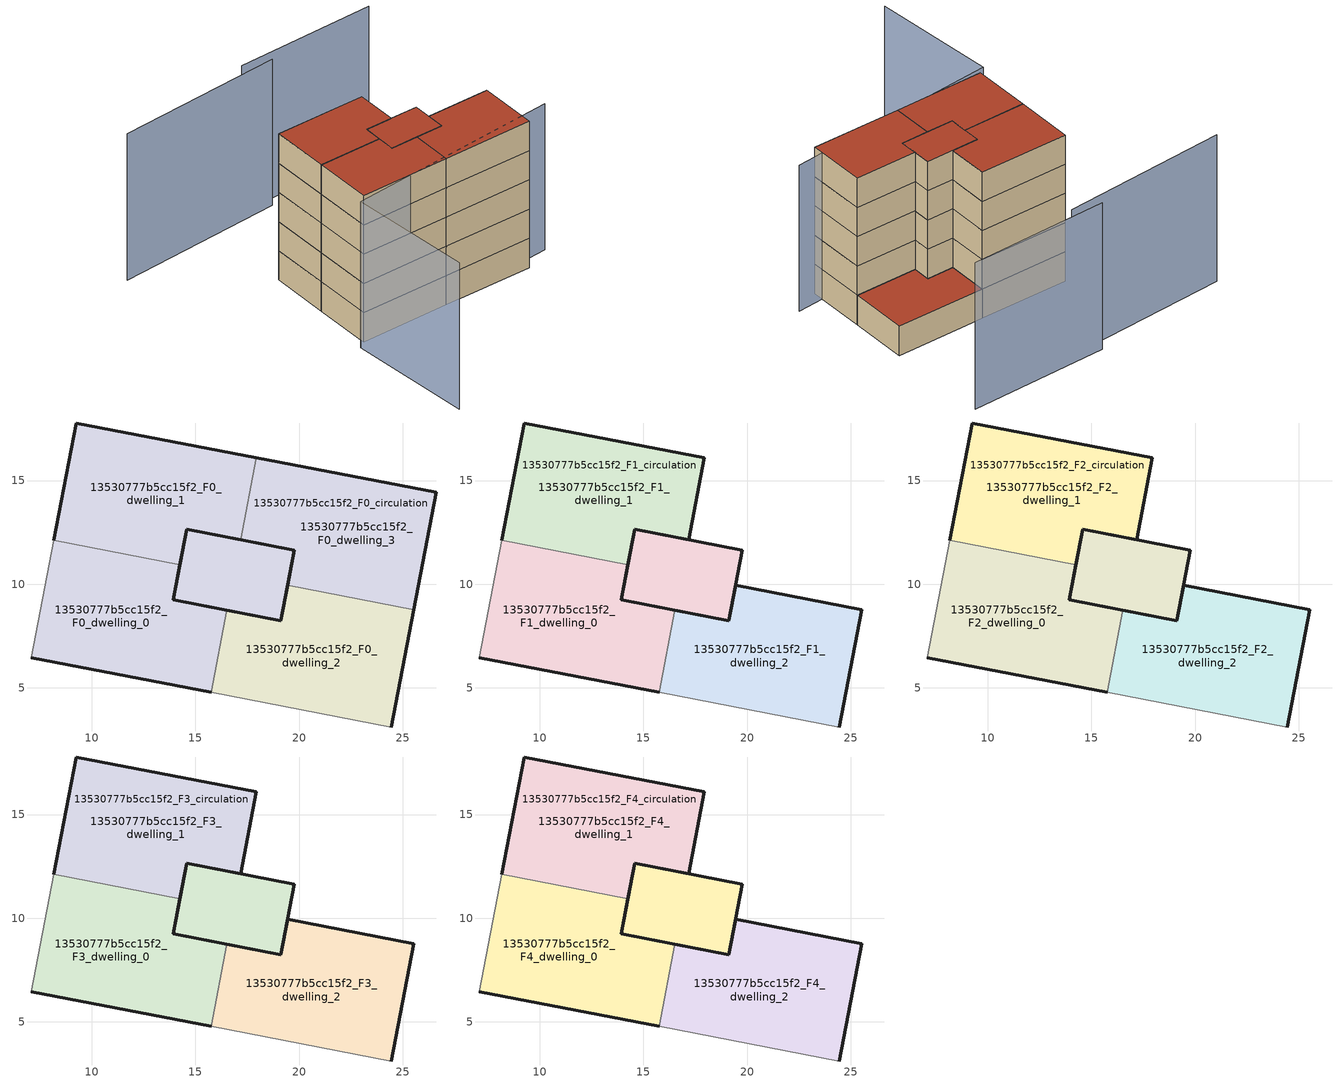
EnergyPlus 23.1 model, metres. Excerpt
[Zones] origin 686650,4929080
13530777b5cc15f2_F0_dwelling_0
 floor ground (EU_floor_Construction): 14.24,10.94 14.11,10.22 13.92,9.24 16.52,8.74 15.76,4.77 7.08,6.44 8.17,12.11 z0; 19.78,11.64 19.13,8.24 13.92,9.24 14.11,10.22 14.57,12.64 z0
 wall outside (EU_wall_Construction): 7.08,6.44 15.76,4.77 / 16.52,8.74 13.92,9.24 14.24,10.94 z0:3
 wall adiabatic (EU_wall_Construction): 8.17,12.11 7.08,6.44 z0:3
 wall to 13530777b5cc15f2_F0_dwelling_1 (EU_wall_Construction): 14.24,10.94 8.17,12.11 z0:3
 wall to 13530777b5cc15f2_F0_dwelling_2 (EU_wall_Construction): 15.76,4.77 16.52,8.74 z0:3
13530777b5cc15f2_F0_dwelling_1
 floor ground (EU_floor_Construction): 19.78,11.64 19.13,8.24 13.92,9.24 14.57,12.64 17.18,12.14 z0; 17.94,16.11 17.18,12.14 14.57,12.64 14.24,10.94 8.17,12.11 9.26,17.78 z0
 wall outside (EU_wall_Construction): 17.94,16.11 9.26,17.78 8.17,12.11 / 14.24,10.94 14.57,12.64 17.18,12.14 z0:3
 wall to 13530777b5cc15f2_F0_dwelling_3 (EU_wall_Construction): 17.18,12.14 17.94,16.11 z0:3
13530777b5cc15f2_F0_dwelling_2
 floor ground (EU_floor_Construction): 25.53,8.77 24.44,3.11 15.76,4.77 16.52,8.74 19.13,8.24 19.45,9.94 z0
 wall outside (EU_wall_Construction): 24.44,3.11 25.53,8.77 / 19.45,9.94 19.13,8.24 16.52,8.74 z0:3
 wall adiabatic (EU_wall_Construction): 15.76,4.77 24.44,3.11 z0:3
 wall to 13530777b5cc15f2_F0_dwelling_3 (EU_wall_Construction): 25.53,8.77 19.45,9.94 z0:3
13530777b5cc15f2_F0_dwelling_3
 floor ground (EU_floor_Construction): 19.78,11.64 19.68,11.12 19.13,8.24 13.92,9.24 14.57,12.64 17.18,12.14 z0; 26.62,14.44 25.53,8.77 19.45,9.94 19.68,11.12 19.78,11.64 17.18,12.14 17.94,16.11 z0
 wall outside (EU_wall_Construction): 25.53,8.77 26.62,14.44 17.94,16.11 / 17.18,12.14 19.78,11.64 19.45,9.94 z0:3
 roof outside (EU_roof_Construction): 25.53,8.77 26.62,14.44 17.94,16.11 17.18,12.14 19.78,11.64 19.68,11.12 19.45,9.94 z3; 19.13,8.24 19.68,11.12 19.78,11.64 17.18,12.14 14.57,12.64 13.92,9.24 z3
13530777b5cc15f2_F0_circulation
 floor ground (EU_floor_Construction): 14.24,10.94 14.11,10.22 13.92,9.24 16.52,8.74 15.76,4.77 7.08,6.44 8.17,12.11 z0; 19.78,11.64 19.73,11.37 19.13,8.24 13.92,9.24 14.07,10.06 14.57,12.64 17.18,12.14 z0; 17.94,16.11 17.18,12.14 14.57,12.64 14.24,10.94 8.17,12.11 9.26,17.78 z0; 26.62,14.44 25.53,8.77 19.45,9.94 19.68,11.12 19.78,11.64 17.18,12.14 17.94,16.11 z0
 wall outside (EU_wall_Construction): 19.13,8.24 19.78,11.64 14.57,12.64 13.92,9.24 19.13,8.24 z0:3
 roof outside (EU_floor_Construction): 25.53,8.77 26.62,14.44 17.94,16.11 17.18,12.14 19.78,11.64 19.68,11.12 19.45,9.94 z3
13530777b5cc15f2_F1_dwelling_0
 floor outside (EU_floor_Construction): 14.24,10.94 14.11,10.22 13.92,9.24 16.52,8.74 15.76,4.77 7.08,6.44 8.17,12.11 z3
 floor to 13530777b5cc15f2_F0_dwelling_0 (EU_floor_Construction): 19.78,11.64 19.13,8.24 13.92,9.24 14.04,9.86 14.13,10.36 14.57,12.64 z3
 wall outside (EU_wall_Construction): 7.08,6.44 15.76,4.77 / 16.52,8.74 13.92,9.24 14.24,10.94 z3:6
 wall adiabatic (EU_wall_Construction): 8.17,12.11 7.08,6.44 z3:6
 wall to 13530777b5cc15f2_F1_dwelling_1 (EU_wall_Construction): 14.24,10.94 8.17,12.11 z3:6
 wall to 13530777b5cc15f2_F1_dwelling_2 (EU_wall_Construction): 15.76,4.77 16.52,8.74 z3:6
13530777b5cc15f2_F1_dwelling_1
 floor to 13530777b5cc15f2_F0_dwelling_1 (EU_floor_Construction): 17.94,16.11 17.18,12.14 14.57,12.64 14.24,10.94 8.17,12.11 9.26,17.78 z3; 19.78,11.64 19.13,8.24 13.92,9.24 14.57,12.64 17.18,12.14 z3
 wall outside (EU_wall_Construction): 14.24,10.94 14.57,12.64 17.18,12.14 17.94,16.11 9.26,17.78 8.17,12.11 z3:6
13530777b5cc15f2_F1_dwelling_2
 floor to 13530777b5cc15f2_F0_dwelling_2 (EU_floor_Construction): 25.53,8.77 24.44,3.11 15.76,4.77 16.52,8.74 19.13,8.24 19.45,9.94 z3
 wall outside (EU_wall_Construction): 24.44,3.11 25.53,8.77 19.45,9.94 19.13,8.24 16.52,8.74 z3:6
 wall adiabatic (EU_wall_Construction): 15.76,4.77 24.44,3.11 z3:6
13530777b5cc15f2_F1_circulation
 floor outside (EU_floor_Construction): 17.94,16.11 17.18,12.14 14.57,12.64 14.24,10.94 8.17,12.11 9.26,17.78 z3
 floor to 13530777b5cc15f2_F0_circulation (EU_floor_Construction): 14.24,10.94 14.11,10.22 13.92,9.24 16.52,8.74 15.76,4.77 7.08,6.44 8.17,12.11 z3; 19.78,11.64 19.73,11.37 19.13,8.24 13.92,9.24 14.07,10.06 14.57,12.64 17.18,12.14 z3
 wall outside (EU_wall_Construction): 19.13,8.24 19.78,11.64 14.57,12.64 13.92,9.24 19.13,8.24 z3:6
13530777b5cc15f2_F2_dwelling_0
 floor outside (EU_floor_Construction): 14.24,10.94 14.11,10.22 13.92,9.24 16.52,8.74 15.76,4.77 7.08,6.44 8.17,12.11 z6
 floor to 13530777b5cc15f2_F1_dwelling_0 (EU_floor_Construction): 19.78,11.64 19.13,8.24 13.92,9.24 14.04,9.86 14.13,10.36 14.57,12.64 z6
 wall outside (EU_wall_Construction): 7.08,6.44 15.76,4.77 / 16.52,8.74 13.92,9.24 14.24,10.94 z6:9
 wall adiabatic (EU_wall_Construction): 8.17,12.11 7.08,6.44 z6:9
 wall to 13530777b5cc15f2_F2_dwelling_1 (EU_wall_Construction): 14.24,10.94 8.17,12.11 z6:9
 wall to 13530777b5cc15f2_F2_dwelling_2 (EU_wall_Construction): 15.76,4.77 16.52,8.74 z6:9
13530777b5cc15f2_F2_dwelling_1
 floor to 13530777b5cc15f2_F1_dwelling_1 (EU_floor_Construction): 17.94,16.11 17.18,12.14 14.57,12.64 14.24,10.94 8.17,12.11 9.26,17.78 z6; 19.78,11.64 19.13,8.24 13.92,9.24 14.57,12.64 17.18,12.14 z6
 wall outside (EU_wall_Construction): 14.24,10.94 14.57,12.64 17.18,12.14 17.94,16.11 9.26,17.78 8.17,12.11 z6:9
13530777b5cc15f2_F2_dwelling_2
 floor to 13530777b5cc15f2_F1_dwelling_2 (EU_floor_Construction): 25.53,8.77 24.44,3.11 15.76,4.77 16.52,8.74 19.13,8.24 19.45,9.94 z6
 wall outside (EU_wall_Construction): 24.44,3.11 25.53,8.77 19.45,9.94 19.13,8.24 16.52,8.74 z6:9
 wall adiabatic (EU_wall_Construction): 15.76,4.77 24.44,3.11 z6:9
13530777b5cc15f2_F2_circulation
 floor outside (EU_floor_Construction): 17.94,16.11 17.18,12.14 14.57,12.64 14.24,10.94 8.17,12.11 9.26,17.78 z6
 floor to 13530777b5cc15f2_F1_circulation (EU_floor_Construction): 14.24,10.94 14.11,10.22 13.92,9.24 16.52,8.74 15.76,4.77 7.08,6.44 8.17,12.11 z6; 19.78,11.64 19.13,8.24 13.92,9.24 14.07,10.06 14.57,12.64 17.18,12.14 z6
 wall outside (EU_wall_Construction): 19.13,8.24 19.78,11.64 14.57,12.64 13.92,9.24 19.13,8.24 z6:9
13530777b5cc15f2_F3_dwelling_0
 floor outside (EU_floor_Construction): 14.24,10.94 14.11,10.22 13.92,9.24 16.52,8.74 15.76,4.77 7.08,6.44 8.17,12.11 z9
 floor to 13530777b5cc15f2_F2_dwelling_0 (EU_floor_Construction): 19.78,11.64 19.13,8.24 13.92,9.24 14.04,9.86 14.13,10.36 14.57,12.64 z9
 wall outside (EU_wall_Construction): 7.08,6.44 15.76,4.77 / 16.52,8.74 13.92,9.24 14.24,10.94 z9:12
 wall adiabatic (EU_wall_Construction): 8.17,12.11 7.08,6.44 z9:12
 wall to 13530777b5cc15f2_F3_dwelling_1 (EU_wall_Construction): 14.24,10.94 8.17,12.11 z9:12
 wall to 13530777b5cc15f2_F3_dwelling_2 (EU_wall_Construction): 15.76,4.77 16.52,8.74 z9:12
13530777b5cc15f2_F3_dwelling_1
 floor to 13530777b5cc15f2_F2_dwelling_1 (EU_floor_Construction): 17.94,16.11 17.18,12.14 14.57,12.64 14.24,10.94 8.17,12.11 9.26,17.78 z9; 19.78,11.64 19.13,8.24 13.92,9.24 14.57,12.64 17.18,12.14 z9
 wall outside (EU_wall_Construction): 14.24,10.94 14.57,12.64 17.18,12.14 17.94,16.11 9.26,17.78 8.17,12.11 z9:12
13530777b5cc15f2_F3_dwelling_2
 floor to 13530777b5cc15f2_F2_dwelling_2 (EU_floor_Construction): 25.53,8.77 24.44,3.11 15.76,4.77 16.52,8.74 19.13,8.24 19.45,9.94 z9
 wall outside (EU_wall_Construction): 24.44,3.11 25.53,8.77 19.45,9.94 19.13,8.24 16.52,8.74 z9:12
 wall adiabatic (EU_wall_Construction): 15.76,4.77 24.44,3.11 z9:12
13530777b5cc15f2_F3_circulation
 floor outside (EU_floor_Construction): 17.94,16.11 17.18,12.14 14.57,12.64 14.24,10.94 8.17,12.11 9.26,17.78 z9
 floor to 13530777b5cc15f2_F2_circulation (EU_floor_Construction): 14.24,10.94 14.11,10.22 13.92,9.24 16.52,8.74 15.76,4.77 7.08,6.44 8.17,12.11 z9; 19.78,11.64 19.13,8.24 13.92,9.24 14.07,10.06 14.57,12.64 17.18,12.14 z9
 wall outside (EU_wall_Construction): 19.13,8.24 19.78,11.64 14.57,12.64 13.92,9.24 19.13,8.24 z9:12
13530777b5cc15f2_F4_dwelling_0
 floor outside (EU_floor_Construction): 14.24,10.94 14.11,10.22 13.92,9.24 16.52,8.74 15.76,4.77 7.08,6.44 8.17,12.11 z12
 floor to 13530777b5cc15f2_F3_dwelling_0 (EU_floor_Construction): 19.78,11.64 19.13,8.24 13.92,9.24 14.04,9.86 14.13,10.36 14.57,12.64 z12
 wall outside (EU_wall_Construction): 7.08,6.44 15.76,4.77 / 16.52,8.74 13.92,9.24 14.24,10.94 z12:15
 wall adiabatic (EU_wall_Construction): 8.17,12.11 7.08,6.44 z12:15
 wall to 13530777b5cc15f2_F4_dwelling_1 (EU_wall_Construction): 14.24,10.94 8.17,12.11 z12:15
 wall to 13530777b5cc15f2_F4_dwelling_2 (EU_wall_Construction): 15.76,4.77 16.52,8.74 z12:15
 roof outside (EU_roof_Construction): 15.76,4.77 16.52,8.74 13.92,9.24 14.11,10.22 14.24,10.94 8.17,12.11 7.08,6.44 z15; 19.13,8.24 19.78,11.64 14.57,12.64 14.11,10.22 13.92,9.24 z15
13530777b5cc15f2_F4_dwelling_1
 floor to 13530777b5cc15f2_F3_dwelling_1 (EU_floor_Construction): 17.94,16.11 17.18,12.14 14.57,12.64 14.24,10.94 8.17,12.11 9.26,17.78 z12; 19.78,11.64 19.13,8.24 13.92,9.24 14.57,12.64 17.18,12.14 z12
 wall outside (EU_wall_Construction): 14.24,10.94 14.57,12.64 17.18,12.14 17.94,16.11 9.26,17.78 8.17,12.11 z12:15
 roof outside (EU_roof_Construction): 17.18,12.14 17.94,16.11 9.26,17.78 8.17,12.11 14.24,10.94 14.57,12.64 z15; 19.13,8.24 19.78,11.64 17.18,12.14 14.57,12.64 13.92,9.24 z15
13530777b5cc15f2_F4_dwelling_2
 floor to 13530777b5cc15f2_F3_dwelling_2 (EU_floor_Construction): 25.53,8.77 24.44,3.11 15.76,4.77 16.52,8.74 19.13,8.24 19.45,9.94 z12
 wall outside (EU_wall_Construction): 24.44,3.11 25.53,8.77 19.45,9.94 19.13,8.24 16.52,8.74 z12:15
 wall adiabatic (EU_wall_Construction): 15.76,4.77 24.44,3.11 z12:15
 roof outside (EU_roof_Construction): 24.44,3.11 25.53,8.77 19.45,9.94 19.13,8.24 16.52,8.74 15.76,4.77 z15
13530777b5cc15f2_F4_circulation
 floor outside (EU_floor_Construction): 17.94,16.11 17.18,12.14 14.57,12.64 14.24,10.94 8.17,12.11 9.26,17.78 z12
 floor to 13530777b5cc15f2_F3_circulation (EU_floor_Construction): 14.24,10.94 14.11,10.22 13.92,9.24 16.52,8.74 15.76,4.77 7.08,6.44 8.17,12.11 z12; 19.78,11.64 19.13,8.24 13.92,9.24 14.07,10.06 14.57,12.64 17.18,12.14 z12
 wall outside (EU_wall_Construction): 19.13,8.24 19.78,11.64 14.57,12.64 13.92,9.24 19.13,8.24 z12:15
 roof outside (EU_roof_Construction): 15.76,4.77 16.52,8.74 13.92,9.24 14.11,10.22 14.24,10.94 8.17,12.11 7.08,6.44 z15; 19.13,8.24 19.78,11.64 17.18,12.14 14.57,12.64 14.07,10.06 13.92,9.24 z15; 17.18,12.14 17.94,16.11 9.26,17.78 8.17,12.11 14.24,10.94 14.57,12.64 z15
shading: 28.3,24.37 14.71,26.65 / 17.11,25.37 0.88,27.37 / 4.98,-6.04 6.28,6.07 / 6.28,6.07 27.24,3.83 z0:15
[Building]
EU S2 Campaign: North Axis=0; Terrain=City; Solar Distribution=FullExterior
[Site:Location]
Bologna: Latitude=44.5; Longitude=11.25; Time Zone=1; Elevation=37
[SizingPeriod:WeatherFileDays]
AnnualSizingPeriod: Begin Month=1; Begin Day of Month=1; End Month=12; End Day of Month=31; Day of Week for Start Day=Monday; Use Weather File Daylight Saving Period=No; Use Weather File Rain and Snow Indicators=No
[MATERIAL]
EU_InternalMass_Material: Roughness=MediumRough; Thickness=0.1; Conductivity=1; Density=1800; Specific Heat=900; Thermal Absorptance=0.9; Solar Absorptance=0.7; Visible Absorptance=0.7
[MATERIAL:NOMASS] Roughness=MediumRough; Thermal Absorptance=0.9; Solar Absorptance=0.7; Visible Absorptance=0.7
Name | Thermal Resistance
EU_wall_NoMass | 0.905828
EU_roof_NoMass | 0.37593
EU_floor_NoMass | 0.67114
[CONSTRUCTION]
EU_wall_Construction: EU_wall_NoMass
EU_roof_Construction: EU_roof_NoMass
EU_floor_Construction: EU_floor_NoMass
EU_InternalMass_Construction: EU_InternalMass_Material
[ZONE] Type=1; Multiplier=1; Ceiling Height=autocalculate; Floor Area=autocalculate; Part of Total Floor Area=Yes
Name | Volume
13530777b5cc15f2_F0_dwelling_0 | 194.354
13530777b5cc15f2_F1_dwelling_0; 13530777b5cc15f2_F2_dwelling_0; 13530777b5cc15f2_F3_dwelling_0; 13530777b5cc15f2_F4_dwelling_0 | 194.355
13530777b5cc15f2_F0_dwelling_1; 13530777b5cc15f2_F1_dwelling_1; 13530777b5cc15f2_F2_dwelling_1; 13530777b5cc15f2_F3_dwelling_1; 13530777b5cc15f2_F4_dwelling_1; 13530777b5cc15f2_F0_dwelling_3 | 194.353
13530777b5cc15f2_F0_dwelling_2; 13530777b5cc15f2_F1_dwelling_2; 13530777b5cc15f2_F2_dwelling_2; 13530777b5cc15f2_F3_dwelling_2; 13530777b5cc15f2_F4_dwelling_2 | 139.258
13530777b5cc15f2_F0_circulation | 472.875
13530777b5cc15f2_F1_circulation; 13530777b5cc15f2_F2_circulation; 13530777b5cc15f2_F3_circulation; 13530777b5cc15f2_F4_circulation | 333.615
[INTERNALMASS] Construction=EU_InternalMass_Construction
Name | Zone or ZoneList | Surface Area
13530777b5cc15f2_F0_dwelling_0_EU_InternalMass | 13530777b5cc15f2_F0_dwelling_0 | 46.4201
13530777b5cc15f2_F0_dwelling_1_EU_InternalMass | 13530777b5cc15f2_F0_dwelling_1 | 46.4201
13530777b5cc15f2_F0_dwelling_2_EU_InternalMass | 13530777b5cc15f2_F0_dwelling_2 | 46.4201
13530777b5cc15f2_F0_dwelling_3_EU_InternalMass | 13530777b5cc15f2_F0_dwelling_3 | 46.4201
13530777b5cc15f2_F1_dwelling_0_EU_InternalMass | 13530777b5cc15f2_F1_dwelling_0 | 92.8402
13530777b5cc15f2_F1_dwelling_1_EU_InternalMass | 13530777b5cc15f2_F1_dwelling_1 | 46.4201
13530777b5cc15f2_F1_dwelling_2_EU_InternalMass | 13530777b5cc15f2_F1_dwelling_2 | 46.4201
13530777b5cc15f2_F2_dwelling_0_EU_InternalMass | 13530777b5cc15f2_F2_dwelling_0 | 92.8402
13530777b5cc15f2_F2_dwelling_1_EU_InternalMass | 13530777b5cc15f2_F2_dwelling_1 | 46.4201
13530777b5cc15f2_F2_dwelling_2_EU_InternalMass | 13530777b5cc15f2_F2_dwelling_2 | 46.4201
13530777b5cc15f2_F3_dwelling_0_EU_InternalMass | 13530777b5cc15f2_F3_dwelling_0 | 92.8402
13530777b5cc15f2_F3_dwelling_1_EU_InternalMass | 13530777b5cc15f2_F3_dwelling_1 | 46.4201
13530777b5cc15f2_F3_dwelling_2_EU_InternalMass | 13530777b5cc15f2_F3_dwelling_2 | 46.4201
13530777b5cc15f2_F4_dwelling_0_EU_InternalMass | 13530777b5cc15f2_F4_dwelling_0 | 92.8402
13530777b5cc15f2_F4_dwelling_1_EU_InternalMass | 13530777b5cc15f2_F4_dwelling_1 | 46.4201
13530777b5cc15f2_F4_dwelling_2_EU_InternalMass | 13530777b5cc15f2_F4_dwelling_2 | 46.4201
[OTHEREQUIPMENT] Fuel Type=Electricity; Design Level Calculation Method=Watts/Area; Power per Zone Floor Area=1; Fraction Latent=0; Fraction Radiant=0; Fraction Lost=0; Carbon Dioxide Generation Rate=0; EndUse Subcategory=EU_Step8_InternalGains
Name | Zone or ZoneList or Space or SpaceList | Schedule
EU_Step8_InternalGain_13530777b5cc15f2_F0_dwelling_0_f000 | 13530777b5cc15f2_F0_dwelling_0 | EU_Step8_GainSchedule_13530777b5cc15f2_F0_dwelling_0_f000
EU_Step8_InternalGain_13530777b5cc15f2_F0_dwelling_1_f000 | 13530777b5cc15f2_F0_dwelling_1 | EU_Step8_GainSchedule_13530777b5cc15f2_F0_dwelling_1_f000
EU_Step8_InternalGain_13530777b5cc15f2_F0_dwelling_2_f000 | 13530777b5cc15f2_F0_dwelling_2 | EU_Step8_GainSchedule_13530777b5cc15f2_F0_dwelling_2_f000
EU_Step8_InternalGain_13530777b5cc15f2_F0_dwelling_3_f000 | 13530777b5cc15f2_F0_dwelling_3 | EU_Step8_GainSchedule_13530777b5cc15f2_F0_dwelling_3_f000
EU_Step8_InternalGain_13530777b5cc15f2_F1_dwelling_0_f000 | 13530777b5cc15f2_F1_dwelling_0 | EU_Step8_GainSchedule_13530777b5cc15f2_F1_dwelling_0_f000
EU_Step8_InternalGain_13530777b5cc15f2_F1_dwelling_1_f000 | 13530777b5cc15f2_F1_dwelling_1 | EU_Step8_GainSchedule_13530777b5cc15f2_F1_dwelling_1_f000
EU_Step8_InternalGain_13530777b5cc15f2_F1_dwelling_2_f000 | 13530777b5cc15f2_F1_dwelling_2 | EU_Step8_GainSchedule_13530777b5cc15f2_F1_dwelling_2_f000
EU_Step8_InternalGain_13530777b5cc15f2_F2_dwelling_0_f000 | 13530777b5cc15f2_F2_dwelling_0 | EU_Step8_GainSchedule_13530777b5cc15f2_F2_dwelling_0_f000
EU_Step8_InternalGain_13530777b5cc15f2_F2_dwelling_1_f000 | 13530777b5cc15f2_F2_dwelling_1 | EU_Step8_GainSchedule_13530777b5cc15f2_F2_dwelling_1_f000
EU_Step8_InternalGain_13530777b5cc15f2_F2_dwelling_2_f000 | 13530777b5cc15f2_F2_dwelling_2 | EU_Step8_GainSchedule_13530777b5cc15f2_F2_dwelling_2_f000
EU_Step8_InternalGain_13530777b5cc15f2_F3_dwelling_0_f000 | 13530777b5cc15f2_F3_dwelling_0 | EU_Step8_GainSchedule_13530777b5cc15f2_F3_dwelling_0_f000
EU_Step8_InternalGain_13530777b5cc15f2_F3_dwelling_1_f000 | 13530777b5cc15f2_F3_dwelling_1 | EU_Step8_GainSchedule_13530777b5cc15f2_F3_dwelling_1_f000
EU_Step8_InternalGain_13530777b5cc15f2_F3_dwelling_2_f000 | 13530777b5cc15f2_F3_dwelling_2 | EU_Step8_GainSchedule_13530777b5cc15f2_F3_dwelling_2_f000
EU_Step8_InternalGain_13530777b5cc15f2_F4_dwelling_0_f000 | 13530777b5cc15f2_F4_dwelling_0 | EU_Step8_GainSchedule_13530777b5cc15f2_F4_dwelling_0_f000
EU_Step8_InternalGain_13530777b5cc15f2_F4_dwelling_1_f000 | 13530777b5cc15f2_F4_dwelling_1 | EU_Step8_GainSchedule_13530777b5cc15f2_F4_dwelling_1_f000
EU_Step8_InternalGain_13530777b5cc15f2_F4_dwelling_2_f000 | 13530777b5cc15f2_F4_dwelling_2 | EU_Step8_GainSchedule_13530777b5cc15f2_F4_dwelling_2_f000
[ZONEINFILTRATION:DESIGNFLOWRATE] Schedule=EU_AlwaysOn; Design Flow Rate Calculation Method=Flow/Area; Flow Rate per Floor Area=0.0005; Constant Term Coefficient=1; Temperature Term Coefficient=0; Velocity Term Coefficient=0; Velocity Squared Term Coefficient=0
Name | Zone or ZoneList or Space or SpaceList
EU_Circulation_Infiltration_13530777b5cc15f2_F0_circulation | 13530777b5cc15f2_F0_circulation
EU_Circulation_Infiltration_13530777b5cc15f2_F1_circulation | 13530777b5cc15f2_F1_circulation
EU_Circulation_Infiltration_13530777b5cc15f2_F2_circulation | 13530777b5cc15f2_F2_circulation
EU_Circulation_Infiltration_13530777b5cc15f2_F3_circulation | 13530777b5cc15f2_F3_circulation
EU_Circulation_Infiltration_13530777b5cc15f2_F4_circulation | 13530777b5cc15f2_F4_circulation
[ZONEVENTILATION:DESIGNFLOWRATE] Schedule=EU_AlwaysOn; Design Flow Rate Calculation Method=AirChanges/Hour; Air Changes per Hour=0.73129; Ventilation Type=Natural; Fan Pressure Rise=0; Fan Total Efficiency=1; Constant Term Coefficient=1; Temperature Term Coefficient=0; Velocity Term Coefficient=0; Velocity Squared Term Coefficient=0; Minimum Indoor Temperature=-100; Maximum Indoor Temperature=100; Delta Temperature=-100; Minimum Outdoor Temperature=-100; Maximum Outdoor Temperature=100; Maximum Wind Speed=40
Name | Zone or ZoneList or Space or SpaceList
EU_ConstantAir_13530777b5cc15f2_F0_dwelling_0 | 13530777b5cc15f2_F0_dwelling_0
EU_ConstantAir_13530777b5cc15f2_F0_dwelling_1 | 13530777b5cc15f2_F0_dwelling_1
EU_ConstantAir_13530777b5cc15f2_F0_dwelling_2 | 13530777b5cc15f2_F0_dwelling_2
EU_ConstantAir_13530777b5cc15f2_F0_dwelling_3 | 13530777b5cc15f2_F0_dwelling_3
EU_ConstantAir_13530777b5cc15f2_F1_dwelling_0 | 13530777b5cc15f2_F1_dwelling_0
EU_ConstantAir_13530777b5cc15f2_F1_dwelling_1 | 13530777b5cc15f2_F1_dwelling_1
EU_ConstantAir_13530777b5cc15f2_F1_dwelling_2 | 13530777b5cc15f2_F1_dwelling_2
EU_ConstantAir_13530777b5cc15f2_F2_dwelling_0 | 13530777b5cc15f2_F2_dwelling_0
EU_ConstantAir_13530777b5cc15f2_F2_dwelling_1 | 13530777b5cc15f2_F2_dwelling_1
EU_ConstantAir_13530777b5cc15f2_F2_dwelling_2 | 13530777b5cc15f2_F2_dwelling_2
EU_ConstantAir_13530777b5cc15f2_F3_dwelling_0 | 13530777b5cc15f2_F3_dwelling_0
EU_ConstantAir_13530777b5cc15f2_F3_dwelling_1 | 13530777b5cc15f2_F3_dwelling_1
EU_ConstantAir_13530777b5cc15f2_F3_dwelling_2 | 13530777b5cc15f2_F3_dwelling_2
EU_ConstantAir_13530777b5cc15f2_F4_dwelling_0 | 13530777b5cc15f2_F4_dwelling_0
EU_ConstantAir_13530777b5cc15f2_F4_dwelling_1 | 13530777b5cc15f2_F4_dwelling_1
EU_ConstantAir_13530777b5cc15f2_F4_dwelling_2 | 13530777b5cc15f2_F4_dwelling_2
[HVACTEMPLATE:THERMOSTAT] Constant Heating Setpoint=20; Constant Cooling Setpoint=50
EU_HeatOnly_13530777b5cc15f2_F0_dwelling_0; EU_HeatOnly_13530777b5cc15f2_F0_dwelling_1; EU_HeatOnly_13530777b5cc15f2_F0_dwelling_2; EU_HeatOnly_13530777b5cc15f2_F0_dwelling_3; EU_HeatOnly_13530777b5cc15f2_F1_dwelling_0; EU_HeatOnly_13530777b5cc15f2_F1_dwelling_1; EU_HeatOnly_13530777b5cc15f2_F1_dwelling_2; EU_HeatOnly_13530777b5cc15f2_F2_dwelling_0; EU_HeatOnly_13530777b5cc15f2_F2_dwelling_1; EU_HeatOnly_13530777b5cc15f2_F2_dwelling_2; EU_HeatOnly_13530777b5cc15f2_F3_dwelling_0; EU_HeatOnly_13530777b5cc15f2_F3_dwelling_1; EU_HeatOnly_13530777b5cc15f2_F3_dwelling_2; EU_HeatOnly_13530777b5cc15f2_F4_dwelling_0; EU_HeatOnly_13530777b5cc15f2_F4_dwelling_1; EU_HeatOnly_13530777b5cc15f2_F4_dwelling_2
[HVACTEMPLATE:ZONE:IDEALLOADSAIRSYSTEM] System Availability Schedule=EU_AlwaysOn; Maximum Heating Supply Air Temperature=50; Minimum Cooling Supply Air Temperature=13; Maximum Heating Supply Air Humidity Ratio=0.0156; Minimum Cooling Supply Air Humidity Ratio=0.0077; Heating Limit=NoLimit; Cooling Limit=NoLimit; Heating Availability Schedule=EU_AlwaysOn; Cooling Availability Schedule=EU_CoolingOff; Dehumidification Control Type=ConstantSensibleHeatRatio; Cooling Sensible Heat Ratio=0.7; Dehumidification Setpoint=60; Humidification Control Type=None; Humidification Setpoint=30; Outdoor Air Method=None; Outdoor Air Flow Rate per Person=0.00944; Outdoor Air Flow Rate per Zone Floor Area=0; Outdoor Air Flow Rate per Zone=0; Demand Controlled Ventilation Type=None; Outdoor Air Economizer Type=NoEconomizer; Heat Recovery Type=None; Sensible Heat Recovery Effectiveness=0.7; Latent Heat Recovery Effectiveness=0.65
Name | Template Thermostat
13530777b5cc15f2_F0_dwelling_0 | EU_HeatOnly_13530777b5cc15f2_F0_dwelling_0
13530777b5cc15f2_F0_dwelling_1 | EU_HeatOnly_13530777b5cc15f2_F0_dwelling_1
13530777b5cc15f2_F0_dwelling_2 | EU_HeatOnly_13530777b5cc15f2_F0_dwelling_2
13530777b5cc15f2_F0_dwelling_3 | EU_HeatOnly_13530777b5cc15f2_F0_dwelling_3
13530777b5cc15f2_F1_dwelling_0 | EU_HeatOnly_13530777b5cc15f2_F1_dwelling_0
13530777b5cc15f2_F1_dwelling_1 | EU_HeatOnly_13530777b5cc15f2_F1_dwelling_1
13530777b5cc15f2_F1_dwelling_2 | EU_HeatOnly_13530777b5cc15f2_F1_dwelling_2
13530777b5cc15f2_F2_dwelling_0 | EU_HeatOnly_13530777b5cc15f2_F2_dwelling_0
13530777b5cc15f2_F2_dwelling_1 | EU_HeatOnly_13530777b5cc15f2_F2_dwelling_1
13530777b5cc15f2_F2_dwelling_2 | EU_HeatOnly_13530777b5cc15f2_F2_dwelling_2
13530777b5cc15f2_F3_dwelling_0 | EU_HeatOnly_13530777b5cc15f2_F3_dwelling_0
13530777b5cc15f2_F3_dwelling_1 | EU_HeatOnly_13530777b5cc15f2_F3_dwelling_1
13530777b5cc15f2_F3_dwelling_2 | EU_HeatOnly_13530777b5cc15f2_F3_dwelling_2
13530777b5cc15f2_F4_dwelling_0 | EU_HeatOnly_13530777b5cc15f2_F4_dwelling_0
13530777b5cc15f2_F4_dwelling_1 | EU_HeatOnly_13530777b5cc15f2_F4_dwelling_1
13530777b5cc15f2_F4_dwelling_2 | EU_HeatOnly_13530777b5cc15f2_F4_dwelling_2
[SIZING:ZONE] Zone Cooling Design Supply Air Temperature Input Method=SupplyAirTemperature; Zone Cooling Design Supply Air Temperature=13; Zone Heating Design Supply Air Temperature Input Method=SupplyAirTemperature; Zone Heating Design Supply Air Temperature=50; Zone Cooling Design Supply Air Humidity Ratio=0.008; Zone Heating Design Supply Air Humidity Ratio=0.008; Cooling Design Air Flow Method=DesignDay; Cooling Design Air Flow Rate=0; Cooling Minimum Air Flow per Zone Floor Area=0.000762; Cooling Minimum Air Flow=0; Cooling Minimum Air Flow Fraction=0.2; Heating Design Air Flow Method=DesignDay; Heating Design Air Flow Rate=0; Heating Maximum Air Flow per Zone Floor Area=0.002032; Heating Maximum Air Flow=0.141576; Heating Maximum Air Flow Fraction=0.3; Account for Dedicated Outdoor Air System=No; Dedicated Outdoor Air System Control Strategy=NeutralSupplyAir; Dedicated Outdoor Air Low Setpoint Temperature for Design=autosize; Dedicated Outdoor Air High Setpoint Temperature for Design=autosize; Zone Load Sizing Method=Sensible Load Only No Latent Load; Zone Latent Cooling Design Supply Air Humidity Ratio Input Method=HumidityRatioDifference; Zone Cooling Design Supply Air Humidity Ratio Difference=0.005; Zone Latent Heating Design Supply Air Humidity Ratio Input Method=HumidityRatioDifference; Zone Humidification Design Supply Air Humidity Ratio Difference=0.005
13530777b5cc15f2_F0_dwelling_0; 13530777b5cc15f2_F0_dwelling_1; 13530777b5cc15f2_F0_dwelling_2; 13530777b5cc15f2_F0_dwelling_3; 13530777b5cc15f2_F1_dwelling_0; 13530777b5cc15f2_F1_dwelling_1; 13530777b5cc15f2_F1_dwelling_2; 13530777b5cc15f2_F2_dwelling_0; 13530777b5cc15f2_F2_dwelling_1; 13530777b5cc15f2_F2_dwelling_2; 13530777b5cc15f2_F3_dwelling_0; 13530777b5cc15f2_F3_dwelling_1; 13530777b5cc15f2_F3_dwelling_2; 13530777b5cc15f2_F4_dwelling_0; 13530777b5cc15f2_F4_dwelling_1; 13530777b5cc15f2_F4_dwelling_2
[SCHEDULE:CONSTANT]
Name | Hourly Value
EU_AlwaysOn | 1
EU_CoolingOff | 0
[SCHEDULE:FILE] Column Number=1; Rows to Skip at Top=0; Number of Hours of Data=8760; Column Separator=Comma; Interpolate to Timestep=No; Minutes per Item=60; Adjust Schedule for Daylight Savings=Yes
Name | File
EU_Step8_GainSchedule_13530777b5cc15f2_F0_dwelling_0_f000 | ../../schedules/13530777b5cc15f2/13530777b5cc15f2_F0_dwelling_0_f000_gain.csv
EU_Step8_GainSchedule_13530777b5cc15f2_F0_dwelling_1_f000 | ../../schedules/13530777b5cc15f2/13530777b5cc15f2_F0_dwelling_1_f000_gain.csv
EU_Step8_GainSchedule_13530777b5cc15f2_F0_dwelling_2_f000 | ../../schedules/13530777b5cc15f2/13530777b5cc15f2_F0_dwelling_2_f000_gain.csv
EU_Step8_GainSchedule_13530777b5cc15f2_F0_dwelling_3_f000 | ../../schedules/13530777b5cc15f2/13530777b5cc15f2_F0_dwelling_3_f000_gain.csv
EU_Step8_GainSchedule_13530777b5cc15f2_F1_dwelling_0_f000 | ../../schedules/13530777b5cc15f2/13530777b5cc15f2_F1_dwelling_0_f000_gain.csv
EU_Step8_GainSchedule_13530777b5cc15f2_F1_dwelling_1_f000 | ../../schedules/13530777b5cc15f2/13530777b5cc15f2_F1_dwelling_1_f000_gain.csv
EU_Step8_GainSchedule_13530777b5cc15f2_F1_dwelling_2_f000 | ../../schedules/13530777b5cc15f2/13530777b5cc15f2_F1_dwelling_2_f000_gain.csv
EU_Step8_GainSchedule_13530777b5cc15f2_F2_dwelling_0_f000 | ../../schedules/13530777b5cc15f2/13530777b5cc15f2_F2_dwelling_0_f000_gain.csv
EU_Step8_GainSchedule_13530777b5cc15f2_F2_dwelling_1_f000 | ../../schedules/13530777b5cc15f2/13530777b5cc15f2_F2_dwelling_1_f000_gain.csv
EU_Step8_GainSchedule_13530777b5cc15f2_F2_dwelling_2_f000 | ../../schedules/13530777b5cc15f2/13530777b5cc15f2_F2_dwelling_2_f000_gain.csv
EU_Step8_GainSchedule_13530777b5cc15f2_F3_dwelling_0_f000 | ../../schedules/13530777b5cc15f2/13530777b5cc15f2_F3_dwelling_0_f000_gain.csv
EU_Step8_GainSchedule_13530777b5cc15f2_F3_dwelling_1_f000 | ../../schedules/13530777b5cc15f2/13530777b5cc15f2_F3_dwelling_1_f000_gain.csv
EU_Step8_GainSchedule_13530777b5cc15f2_F3_dwelling_2_f000 | ../../schedules/13530777b5cc15f2/13530777b5cc15f2_F3_dwelling_2_f000_gain.csv
EU_Step8_GainSchedule_13530777b5cc15f2_F4_dwelling_0_f000 | ../../schedules/13530777b5cc15f2/13530777b5cc15f2_F4_dwelling_0_f000_gain.csv
EU_Step8_GainSchedule_13530777b5cc15f2_F4_dwelling_1_f000 | ../../schedules/13530777b5cc15f2/13530777b5cc15f2_F4_dwelling_1_f000_gain.csv
EU_Step8_GainSchedule_13530777b5cc15f2_F4_dwelling_2_f000 | ../../schedules/13530777b5cc15f2/13530777b5cc15f2_F4_dwelling_2_f000_gain.csv
